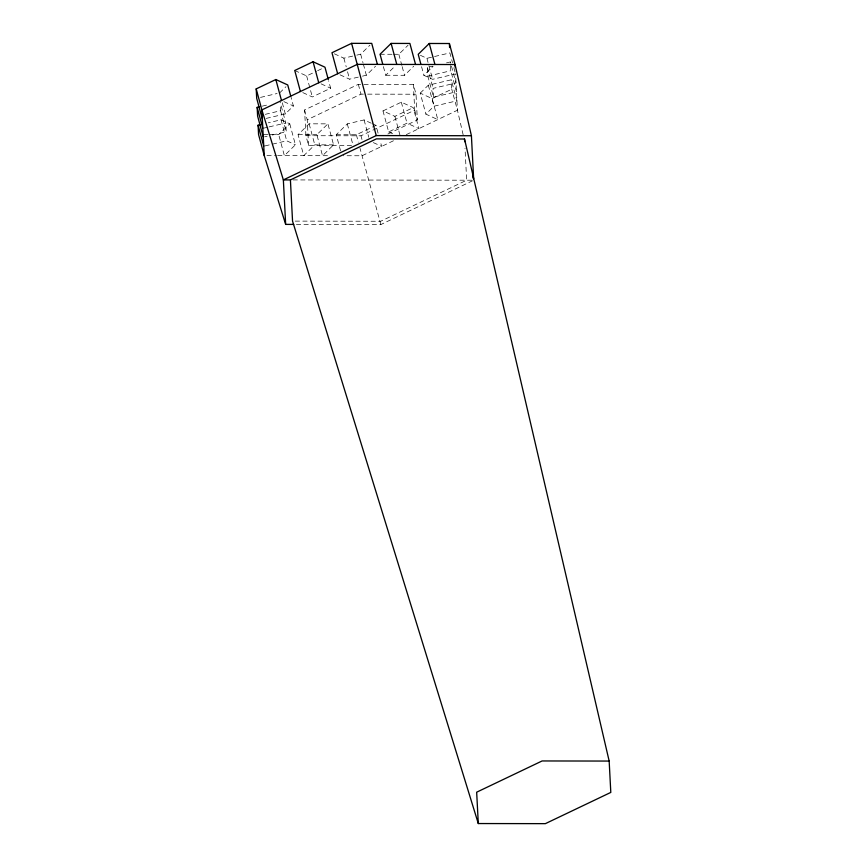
<?xml version="1.0" encoding="UTF-8"?>
<svg xmlns="http://www.w3.org/2000/svg" width="867" height="867" viewBox="0 0 867 867"><rect width="100%" height="100%" fill="white"/><g stroke="black" fill="none" stroke-linecap="round" stroke-linejoin="round"><path stroke-width="0.65" stroke-dasharray="4.33 3.25" d="M279.64 92.91L285.937 86.733M266.191 118.411L285.308 113.924L293.404 105.98L291.063 97.332M269.301 134.613L278.697 134.634L289.751 123.786L281.038 119.798L268.282 122.8M356.803 55.13L360.672 54.22L369.884 45.192M333.578 144.865L314.797 144.832L303.743 155.67L298.075 134.656L309.129 123.818L327.91 123.851L333.578 144.865L322.524 155.702L316.856 134.688L327.91 123.851M289.751 123.786L295.419 144.8L284.365 155.637L278.697 134.634M362.471 76.144L366.351 75.234L375.552 66.206M393.466 54.274L398.831 54.285L408.043 45.247M383.398 66.618L385.728 75.266L394.94 66.239M340.568 150.793L336.233 134.721L347.288 123.883L364.086 119.939L371.228 123.201M385.728 75.266L404.51 75.299L413.711 66.26M463.162 134.851L457.429 110.228L455.543 73.923L432.6 79.32L423.887 75.331L433.099 66.293M420.235 93.137L428.32 85.204L451.273 79.807L456.942 100.821L433.988 106.207L425.903 114.151L437.802 119.592L432.124 98.578L420.235 93.137L425.903 114.151M294.747 70.498L306.647 75.938L316.412 71.278M317.636 70.693L322.524 68.363M302.8 92.596L312.315 96.952L330.63 88.206L328.636 80.794M351.547 145.591L308.576 145.515L305.932 135.707L304.588 109.979L358.32 84.327L413.375 84.424L416.019 94.221L417.352 119.96L386.834 134.537M308.576 145.515L307.232 119.787L360.965 94.135L366.329 94.145M382.997 110.911L401.323 102.165L413.212 107.606L418.891 128.619L406.991 123.179L388.665 131.925L382.997 110.911L394.897 116.351L413.212 107.606M336.233 134.721L356.359 134.753L371.369 127.59M372.517 127.037L375.985 125.379L378.315 134.038M432.124 98.578L451.761 89.214L451.273 79.807M305.932 135.707L360.986 135.805L414.708 110.152L413.375 84.424M393.477 140.757L362.027 155.767L343.245 155.735M406.287 134.634L457.429 110.228L451.761 89.214M296.395 224.412L380.851 224.553L472.493 180.802M334.359 53.808L343.874 58.165L355.503 55.434M260.512 97.397L277.093 93.506M420.397 55.315L426.922 58.306L433.305 56.81M434.573 56.507L449.875 52.909L452.541 62.803M340.027 74.822L349.542 79.179L361.181 76.448M262.257 106.153L268.64 104.658M446.516 62.868L450.341 61.969L450.797 70.747L456.476 91.761L433.522 97.158L427.854 76.144L427.398 67.366L432.492 66.163M265.269 114.336L280.572 110.738L280.247 104.474M427.854 76.144L450.797 70.747M264.11 128.067L267.936 127.167M269.204 126.875L285.785 122.973L280.106 101.97M433.522 97.158L433.067 88.38L456.02 82.983L450.341 61.969M264.565 136.845L267.112 136.249M272.216 135.046L286.24 131.751L285.785 122.973M265.031 145.905L286.706 140.812L295.419 144.8M380.06 54.253L392.133 54.274M367.673 94.145L416.019 94.221M263.936 134.602L267.968 134.613M298.075 134.656L316.856 134.688M266.928 155.616L276.313 155.626M277.657 155.626L330.273 155.713M293.1 179.924L472.537 180.217M295.224 221.118L380.678 221.258L466.663 180.206L465.015 148.322M321.115 83.85L330.63 88.206M372.42 123.753L375.985 125.379M388.665 131.925L394.615 134.645M283.888 101.623L293.404 105.98M373.33 142.589L381.653 146.393L380.32 141.451M380.851 224.553L360.022 148.355M453.875 67.745L455.208 72.687M426.922 58.306L432.6 79.32M427.398 67.366L433.067 88.38M428.32 85.204L433.988 106.207M421.557 66.672L423.887 75.331M414.708 110.152L417.352 119.96M398.831 54.285L401.833 65.404M402.169 66.651L404.51 75.299M401.323 102.165L406.991 123.179M394.897 116.351L399.893 134.894M360.672 54.22L363.013 62.879M363.349 64.115L366.351 75.234M358.32 84.327L360.965 94.135M364.086 119.939L368.757 137.246M343.874 58.165L346.215 66.824M347.548 71.766L349.542 79.179M360.986 135.805L361.983 139.479M356.359 134.753L358.353 142.166M347.288 123.883L352.956 144.897M306.647 75.938L312.315 96.952M309.129 123.818L314.797 144.832M304.588 109.979L307.232 119.787M282.306 102.794L285.308 113.924M280.572 110.738L286.24 131.751M281.038 119.798L286.706 140.812"/><path stroke-width="1.3" d="M415.553 64.461L409.885 43.448L391.115 43.415L380.06 54.253L382.726 64.147M473.642 178.873L471.41 135.729L455.056 64.526L449.388 43.513L429.273 43.48L418.219 54.318L420.885 64.201M262.365 119.31L256.697 98.296L256.199 88.889L275.836 79.526L287.736 84.966L290.738 96.096M328.3 79.558L324.962 67.192L313.063 61.752L294.747 70.498L300.416 91.512M377.394 64.396L371.726 43.383L351.612 43.35L331.974 52.724L337.653 73.738M471.41 135.729L376.235 135.577L283.357 179.913L285.666 224.401L293.718 224.412M290.412 179.924L376.397 138.872L464.528 139.013L609.165 761.063L610.802 792.416L545.365 823.65L478.302 823.542L292.547 221.118L290.412 179.924L283.357 179.913L261.877 109.903L256.199 88.889M263.286 137.149L257.618 116.135L257.163 107.356L259.71 106.76M285.666 224.401L264.251 155.605L258.572 134.591L258.084 125.195L260.642 124.599M609.165 761.063L542.103 760.955L476.666 792.2L478.302 823.542M429.273 43.48L434.941 64.494M391.115 43.415L396.783 64.429M351.612 43.35L376.235 135.577M313.063 61.752L318.742 82.766M275.836 79.526L281.504 100.539M257.163 107.356L262.831 128.37M258.084 125.195L263.752 146.209M472.808 176.337L473.415 178.927M464.528 139.013L464.669 141.679M455.197 67.214L455.056 64.526L357.28 64.364L261.877 109.903L264.251 155.605M449.388 43.513L449.594 47.544"/></g></svg>
